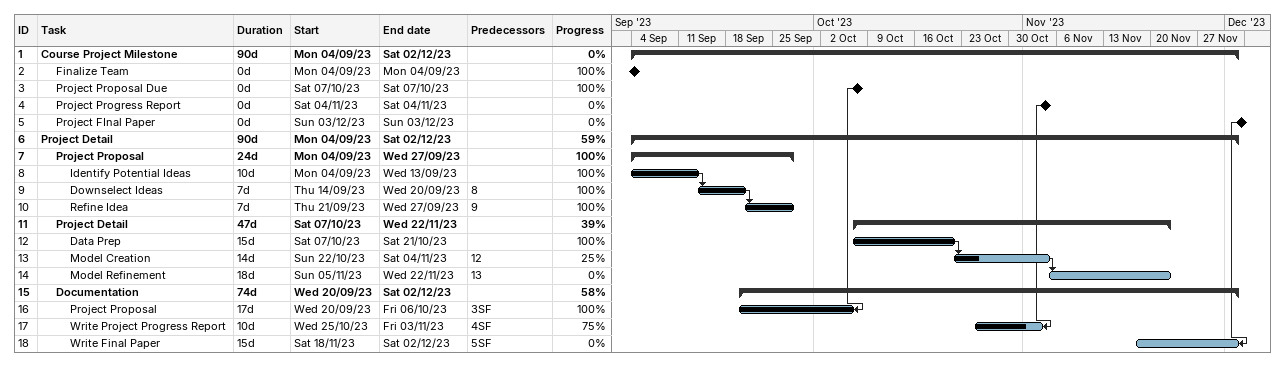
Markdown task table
| ID | Level | Task | Duration | Start | Finish | Predecessors | % complete |
|---|---|---|---|---|---|---|---|
| 1 | 1 | **Course Project Milestone** | 90d | 2023-09-04 | 2023-12-02 |  | 0 |
| 2 | 2 | Finalize Team | 0d | 2023-09-04 | 2023-09-04 |  | 100 |
| 3 | 2 | Project Proposal Due | 0d | 2023-10-07 | 2023-10-07 |  | 100 |
| 4 | 2 | Project Progress Report | 0d | 2023-11-04 | 2023-11-04 |  | 0 |
| 5 | 2 | Project FInal Paper | 0d | 2023-12-03 | 2023-12-03 |  | 0 |
| 6 | 1 | **Project Detail** | 90d | 2023-09-04 | 2023-12-02 |  | 59 |
| 7 | 2 | **Project Proposal** | 24d | 2023-09-04 | 2023-09-27 |  | 100 |
| 8 | 3 | Identify Potential Ideas | 10d | 2023-09-04 | 2023-09-13 |  | 100 |
| 9 | 3 | Downselect Ideas | 7d | 2023-09-14 | 2023-09-20 | 8 | 100 |
| 10 | 3 | Refine Idea | 7d | 2023-09-21 | 2023-09-27 | 9 | 100 |
| 11 | 2 | **Project Detail** | 47d | 2023-10-07 | 2023-11-22 |  | 39 |
| 12 | 3 | Data Prep | 15d | 2023-10-07 | 2023-10-21 |  | 100 |
| 13 | 3 | Model Creation | 14d | 2023-10-22 | 2023-11-04 | 12 | 25 |
| 14 | 3 | Model Refinement | 18d | 2023-11-05 | 2023-11-22 | 13 | 0 |
| 15 | 2 | **Documentation** | 74d | 2023-09-20 | 2023-12-02 |  | 58 |
| 16 | 3 | Project Proposal | 17d | 2023-09-20 | 2023-10-06 | 3SF | 100 |
| 17 | 3 | Write Project Progress Report | 10d | 2023-10-25 | 2023-11-03 | 4SF | 75 |
| 18 | 3 | Write Final Paper | 15d | 2023-11-18 | 2023-12-02 | 5SF | 0 |
